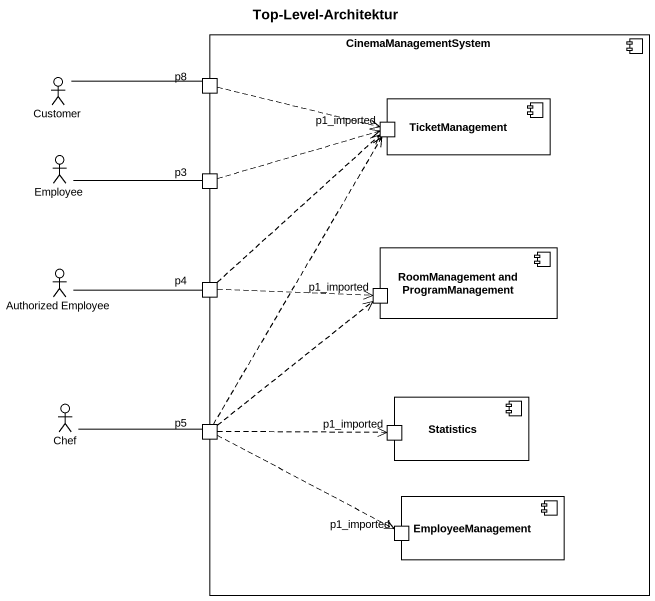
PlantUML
@startuml
title Top-Level-Architektur
component CinemaManagementSystem {
  port p8
  component TicketManagement {
    port p1_imported
  }
  port p3
  component "RoomManagement and ProgramManagement" as RoomManagement_and {
    port "p1_imported" as p1_imported_2
  }
  port p4
  port p5
  component Statistics {
    port "p1_imported" as p1_imported_3
  }
  component EmployeeManagement {
    port "p1_imported" as p1_imported_4
  }
}
actor Customer
actor Employee
actor "Authorized Employee" as Authorized_Employee
actor Chef
Customer -right- CinemaManagementSystem
p8 .right.> p1_imported
Employee -right- CinemaManagementSystem
p3 .right.> p1_imported
Authorized_Employee -right- CinemaManagementSystem
p4 .up.> p1_imported
p4 .right.> p1_imported_2
Chef -right- CinemaManagementSystem
p5 .up.> p1_imported
p5 .up.> p1_imported_2
p5 .right.> p1_imported_3
p5 .right.> p1_imported_4
@enduml
